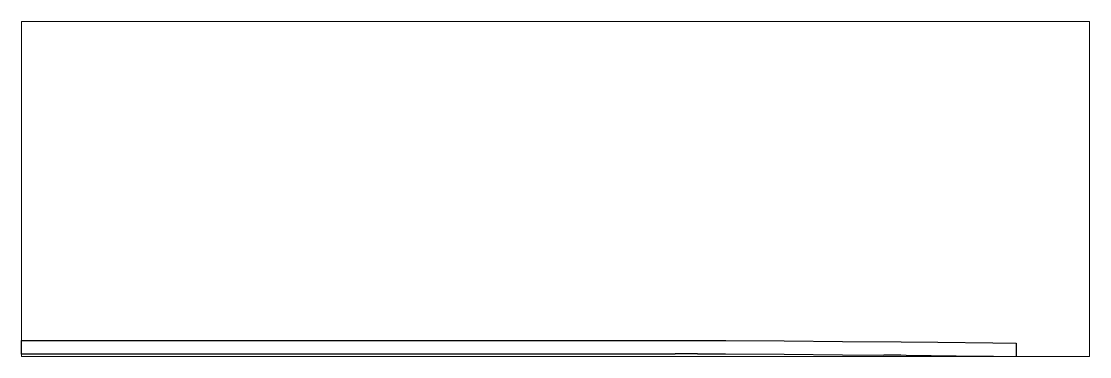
# Paper-space layout 'Layout1' of a CAD drawing. Header units: millimetres. Extents: x 0 to 257, y 57 to 138.
# The model-space entities are those that its viewports show. They can reach past a viewport. Long polylines and large blocks are cut down to what shows.
import ezdxf

# ---------------------------------------------------------------- set-up
doc = ezdxf.new("R2010")
doc.units = ezdxf.units.MM
doc.header["$LTSCALE"] = 10
doc.layers.add('MEMBERS', color=5, linetype='Continuous')

msp = doc.modelspace()

# ---------------------------------------------------------------- linework, layer by layer
at = {"layer": 'MEMBERS', "color": 3, "linetype": 'Continuous'}
msp.add_lwpolyline([(12572, -103), (11900, -96), (11900, -92), (11830, -91), (11600, -89), (11600, -93), (11044, -88), (10259, -82), (9473, -78), (9096, -77), (9096, -73), (8796, -72), (8796, -76), (8695, -76), (7932, -75), (7168, -75), (6404, -77), (6293, -78), (6293, -74), (6150, -74), (5993, -74), (5993, -78), (3494, -78), (3494, -74), (3194, -74), (3194, -78), (693, -78), (693, -74), (393, -74), (393, -78), (0, -78), (0, 106), (6149, 106), (6914, 108), (7677, 109), (7932, 109), (8696, 108), (9474, 106), (10260, 102), (11046, 96), (11832, 89), (12326, 84), (13068, 75), (13382, 71), (13379, -113)], close=True, dxfattribs=at)

psp = doc.layouts.get("Layout1")

# ---------------------------------------------------------------- viewports
at = {"layer": '0'}
psp.add_viewport(center=(128.5, 97.5), size=(257, 80.7131), view_center_point=(7184.62, 2147.15), view_height=4512.7889, dxfattribs=at)

doc.saveas('drawing.dxf')
